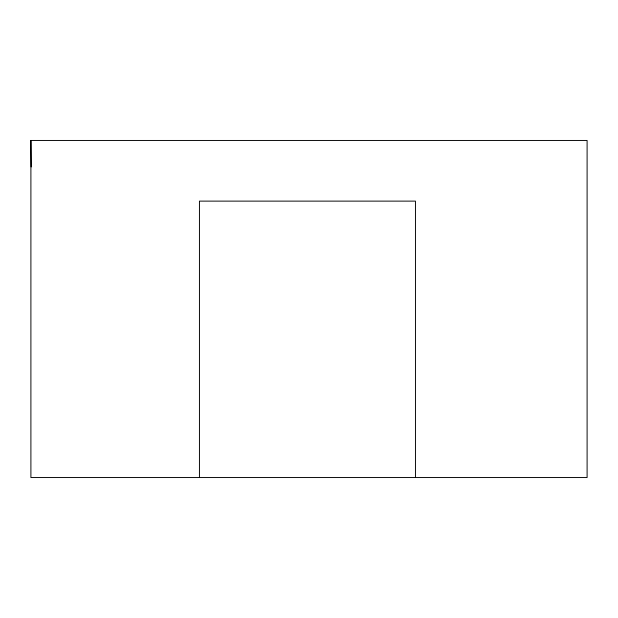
<?xml version="1.0" encoding="UTF-8"?>
<svg xmlns="http://www.w3.org/2000/svg" width="618" height="618" viewBox="0 0 618 618"><rect width="100%" height="100%" fill="white"/><g stroke="black" fill="none" stroke-linecap="round" stroke-linejoin="round"><path stroke-width="0.93" d="M30.9 140.456L587.1 140.456L587.1 477.544L30.9 477.544L30.9 140.456L31.209 166.945M415.458 477.544L415.458 201.12L199.444 201.12L199.444 477.544"/></g></svg>
